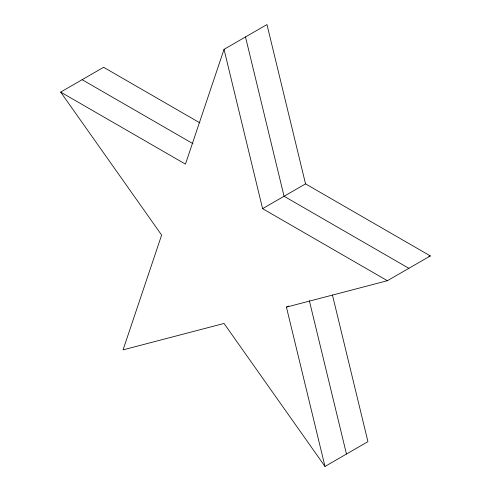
<?xml version="1.0" encoding="UTF-8"?>
<svg xmlns="http://www.w3.org/2000/svg" width="491" height="491" viewBox="0 0 491 491"><rect width="100%" height="100%" fill="white"/><g stroke="black" fill="none" stroke-linecap="round" stroke-linejoin="round"><path stroke-width="0.74" d="M332.438 294.993L367.937 441.655L324.993 466.45L286.431 307.127L387.393 280.717L430.337 255.921L305.537 183.873L266.969 24.55L224.031 49.346L185.463 164.135L60.663 92.081L103.607 67.285L199.862 122.86M224.031 49.346L262.593 208.663L305.537 183.873M286.431 307.127L288.383 306.003M428.864 256.308L430.337 255.921M82.132 79.683L192.994 143.685M408.868 268.319L284.068 196.265L245.5 36.948M262.593 208.663L387.393 280.717M60.663 92.081L161.625 235.079L123.063 349.868L224.031 323.452L324.993 466.45M309.342 300.688L346.468 454.052"/></g></svg>
